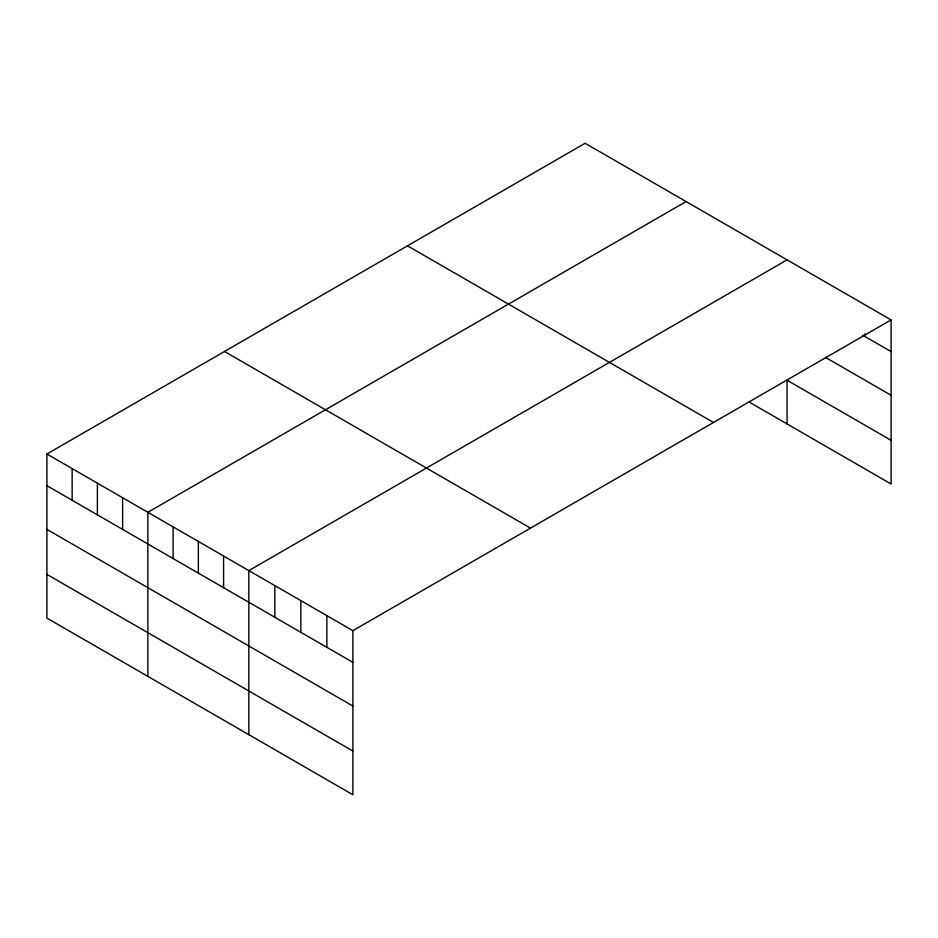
<?xml version="1.0" encoding="UTF-8"?>
<svg xmlns="http://www.w3.org/2000/svg" width="938" height="938" viewBox="0 0 938 938"><rect width="100%" height="100%" fill="white"/><g stroke="black" fill="none" stroke-linecap="round" stroke-linejoin="round"><path stroke-width="1.41" d="M891.1 319.917L352.876 630.664L352.876 794.732L46.9 618.083L46.9 454.015L585.124 143.268L891.1 319.917L891.1 483.985L749.204 402.074M686.1 201.564L147.876 512.3L147.876 676.38M787.064 259.861L248.84 570.597L248.84 734.677M862.62 335.159L891.1 351.598M825.463 357.39L891.1 395.285M891.1 440.297L787.064 380.242L787.064 423.929M407.514 245.815L713.49 422.463M224.51 351.469L530.486 528.117M46.9 454.015L352.876 630.664M46.9 485.685L352.876 662.345M46.9 529.384L352.876 706.033M46.9 574.396L352.876 751.045M865.094 333.705L865.094 336.59M326.87 615.645L326.87 647.326M300.852 600.637L300.852 632.306M274.846 585.617L274.846 617.298M223.596 556.023L223.596 587.704M198.352 541.449L198.352 573.13M173.12 526.875L173.12 558.556M122.632 497.726L122.632 529.407M97.388 483.152L97.388 514.833M72.144 468.578L72.144 500.259"/></g></svg>
